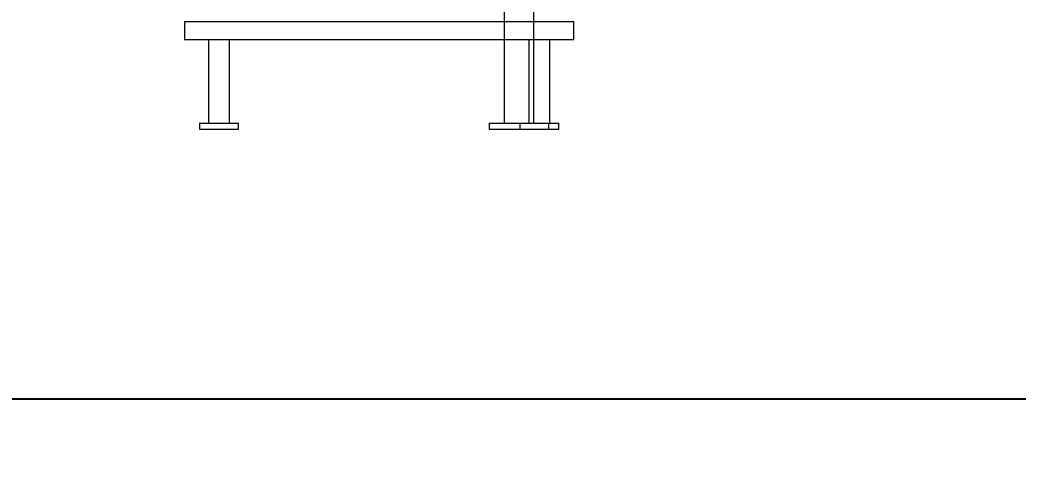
# Model space of a CAD drawing. Header units: millimetres. Extents: x -191664 to 191490, y -197311 to 10263.
# Drawn here: x 52717 to 56050, y -1105 to 365 of the extents above; entities that cross this region are included whole.
import ezdxf

# ---------------------------------------------------------------- set-up
doc = ezdxf.new("R2010")
doc.units = ezdxf.units.MM
for name, color, linetype, lineweight in [('COTAS_ENVOLVENTE_P', 1, 'Continuous', 0), ('COTAS_O', 1, 'Continuous', 0), ('COTAS_P', 1, 'Continuous', 0), ('lateral_secador', 7, 'Continuous', 0)]:
    doc.layers.add(name, color=color, linetype=linetype, lineweight=lineweight)
doc.dimstyles.new('PLANTA_100', dxfattribs={"dimtxt": 250, "dimasz": 150, "dimexe": 150, "dimexo": 80, "dimgap": 100, "dimtad": 1, "dimtih": 1, "dimtoh": 1, "dimdec": 1, "dimdsep": 46, "dimcen": 0.09, "dimclrd": 1, "dimclre": 1, "dimclrt": 1, "dimadec": 0, "dimazin": 0, "dimtfac": 1, "dimtdec": 4, "dimtofl": 0, "dimtmove": 0, "dimatfit": 3, "dimfxl": 1, "dimtolj": 1, "dimtzin": 0, "dimarcsym": 0})

# ---------------------------------------------------------------- blocks, each defined once
blk = doc.blocks.new('*D4')
at = {"layer": 'COTAS_ENVOLVENTE_P', "color": 1, "lineweight": -2, "transparency": 16777216}
for p, q in [((0, -80), (0, -3250)), ((58855.1, -80), (58855.1, -3250)), ((150, -3100), (58705.1, -3100))]:
    blk.add_line(p, q, dxfattribs=at)
at = {"layer": 'COTAS_ENVOLVENTE_P', "color": 1, "transparency": 16777216}
for points in [[(150, -3075), (150, -3125), (0, -3100)], [(58705.1, -3075), (58705.1, -3125), (58855.1, -3100)]]:
    blk.add_solid(points, dxfattribs=at)
at = {"layer": 'Defpoints', "color": 0, "transparency": 16777216}
for p in [(0, 0), (58855.1, 0), (58855.1, -3100)]:
    blk.add_point(p, dxfattribs=at)
blk = doc.blocks.new('*D19')
at = {"layer": 'COTAS_O', "color": 1, "lineweight": -2, "transparency": 16777216}
for p, q in [((37717.1, -80), (37717.1, -1050)), ((57717.1, -80), (57717.1, -1050)), ((37867.1, -900), (57567.1, -900))]:
    blk.add_line(p, q, dxfattribs=at)
at = {"layer": 'COTAS_O', "color": 1, "transparency": 16777216}
for points in [[(37867.1, -875), (37867.1, -925), (37717.1, -900)], [(57567.1, -875), (57567.1, -925), (57717.1, -900)]]:
    blk.add_solid(points, dxfattribs=at)
at = {"layer": 'Defpoints', "color": 0, "transparency": 16777216}
for p in [(37717.1, 0), (57717.1, 0), (57717.1, -900)]:
    blk.add_point(p, dxfattribs=at)
blk = doc.blocks.new('*D21')
at = {"layer": 'COTAS_P', "color": 1, "lineweight": -2, "transparency": 16777216}
for p, q in [((0, -80), (0, -2350)), ((58117.1, -80), (58117.1, -2350)), ((150, -2200), (57967.1, -2200))]:
    blk.add_line(p, q, dxfattribs=at)
at = {"layer": 'COTAS_P', "color": 1, "transparency": 16777216}
for points in [[(150, -2175), (150, -2225), (0, -2200)], [(57967.1, -2175), (57967.1, -2225), (58117.1, -2200)]]:
    blk.add_solid(points, dxfattribs=at)
at = {"layer": 'Defpoints', "color": 0, "transparency": 16777216}
for p in [(0, 0), (58117.1, 0), (58117.1, -2200)]:
    blk.add_point(p, dxfattribs=at)

msp = doc.modelspace()

# ---------------------------------------------------------------- linework, layer by layer
at = {"layer": 'lateral_secador', "color": 251, "true_color": 0x536a64}
for p, q in [((54333.78, 610), (54333.78, 20)), ((54433.78, 20), (54433.78, 610)), ((53267.12, 360), (54567.12, 360)), ((53267.12, 360), (53267.12, 300)), ((54567.12, 300), (54567.12, 360)), ((53267.12, 300), (54567.12, 300)), ((53347.12, 300), (53417.12, 300)), ((53347.12, 300), (53347.12, 20)), ((53417.12, 20), (53417.12, 300)), ((54417.12, 300), (54487.12, 300)), ((54417.12, 300), (54417.12, 20)), ((54487.12, 20), (54487.12, 300)), ((53347.12, 20), (53417.12, 20)), ((54333.78, 20), (54433.78, 20)), ((54417.12, 20), (54487.12, 20))]:
    msp.add_line(p, q, dxfattribs=at)
at = {"layer": 'lateral_secador', "color": 252, "true_color": 0x798e91}
for p, q in [((53317.12, 20), (53447.12, 20)), ((53317.12, 20), (53317.12, 0)), ((53317.12, 0), (53447.12, 0)), ((53447.12, 0), (53447.12, 20)), ((54283.78, 20), (54483.78, 20)), ((54283.78, 20), (54283.78, 0)), ((54283.78, 0), (54483.78, 0)), ((54387.12, 20), (54517.12, 20)), ((54387.12, 20), (54387.12, 0)), ((54387.12, 0), (54517.12, 0)), ((54483.78, 0), (54483.78, 20)), ((54517.12, 0), (54517.12, 20))]:
    msp.add_line(p, q, dxfattribs=at)

# ---------------------------------------------------------------- dimensions: what is measured, and where the dimension line sits
at = {"layer": 'COTAS_ENVOLVENTE_P'}
dim = msp.add_aligned_dim(p1=(0, 0), p2=(58855.12, 0), distance=-3100, text='<> P', dimstyle='PLANTA_100', dxfattribs=at)
dim.commit()
dim.dimension.update_dxf_attribs({"geometry": '*D4', "text_midpoint": (29427.56, -3100)})
at = {"layer": 'COTAS_O'}
dim = msp.add_aligned_dim(p1=(37717.12, 0), p2=(57717.12, 0), distance=-900, text='<> O', dimstyle='PLANTA_100', dxfattribs=at)
dim.commit()
dim.dimension.update_dxf_attribs({"geometry": '*D19', "text_midpoint": (47717.12, -900)})
at = {"layer": 'COTAS_P'}
dim = msp.add_aligned_dim(p1=(0, 0), p2=(58117.12, 0), distance=-2200, text='<> P', dimstyle='PLANTA_100', dxfattribs=at)
dim.commit()
dim.dimension.update_dxf_attribs({"geometry": '*D21', "text_midpoint": (29058.56, -2200)})

doc.saveas('drawing.dxf')
